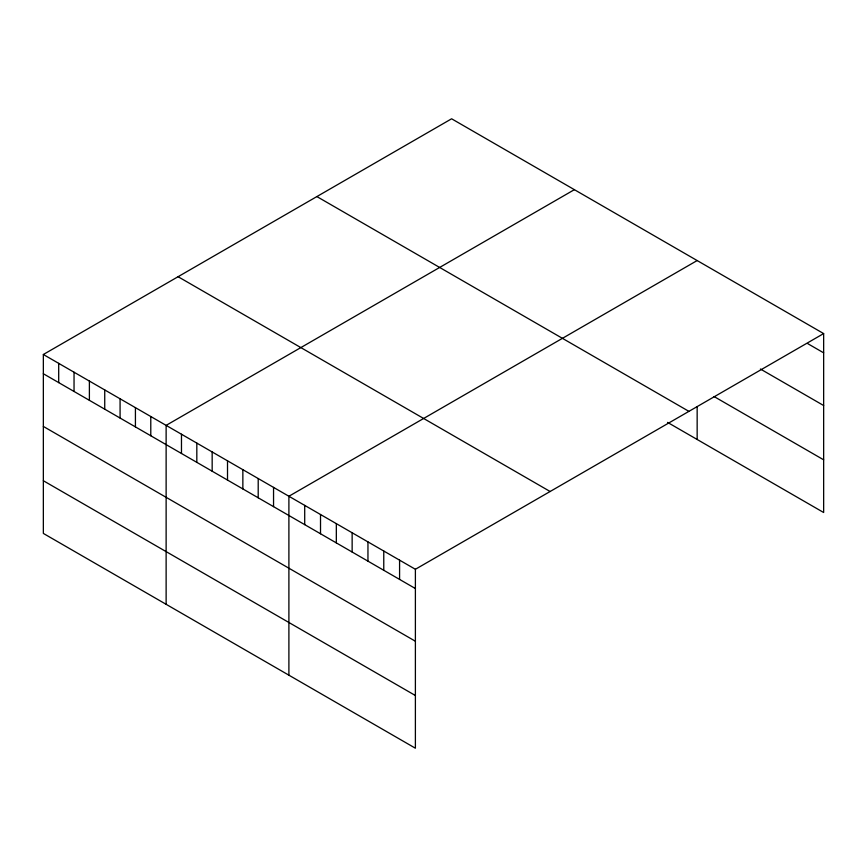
<?xml version="1.0" encoding="UTF-8"?>
<svg xmlns="http://www.w3.org/2000/svg" width="867" height="867" viewBox="0 0 867 867"><rect width="100%" height="100%" fill="white"/><g stroke="black" fill="none" stroke-linecap="round" stroke-linejoin="round"><path stroke-width="1.3" d="M43.35 354.495L415.391 569.283L415.391 748.21L43.35 533.422L43.35 354.495L451.609 118.79L823.65 333.578L823.65 512.505L667.557 422.392M574.377 189.667L166.128 425.372L166.128 604.299M697.155 260.555L288.895 496.26L288.895 675.187M415.391 569.283L823.65 333.578M807.838 343.7L823.65 352.836M760.402 369.017L823.65 405.528M714.094 396.566L823.65 459.813M316.878 196.571L688.929 411.37M178.071 276.703L550.122 491.502M43.35 373.742L415.391 588.541M43.35 426.434L415.391 641.233M43.35 480.73L415.391 695.518M697.155 406.547L697.155 439.482M399.579 560.158L399.579 579.405M383.767 551.033L383.767 570.28M367.955 541.897L367.955 561.155M352.143 532.772L352.143 552.019M336.331 523.646L336.331 542.894M320.519 514.51L320.519 533.769M304.707 505.385L304.707 524.633M273.549 487.395L273.549 506.642M258.203 478.541L258.203 497.788M242.858 469.676L242.858 488.923M227.512 460.81L227.512 480.069M212.166 451.956L212.166 471.204M196.82 443.091L196.82 462.349M181.474 434.237L181.474 453.484M150.782 416.518L150.782 435.765M135.425 407.653L135.425 426.9M120.079 398.787L120.079 418.046M104.734 389.933L104.734 409.181M89.388 381.068L89.388 400.326M74.042 372.214L74.042 391.461M58.696 363.349L58.696 382.607"/></g></svg>
